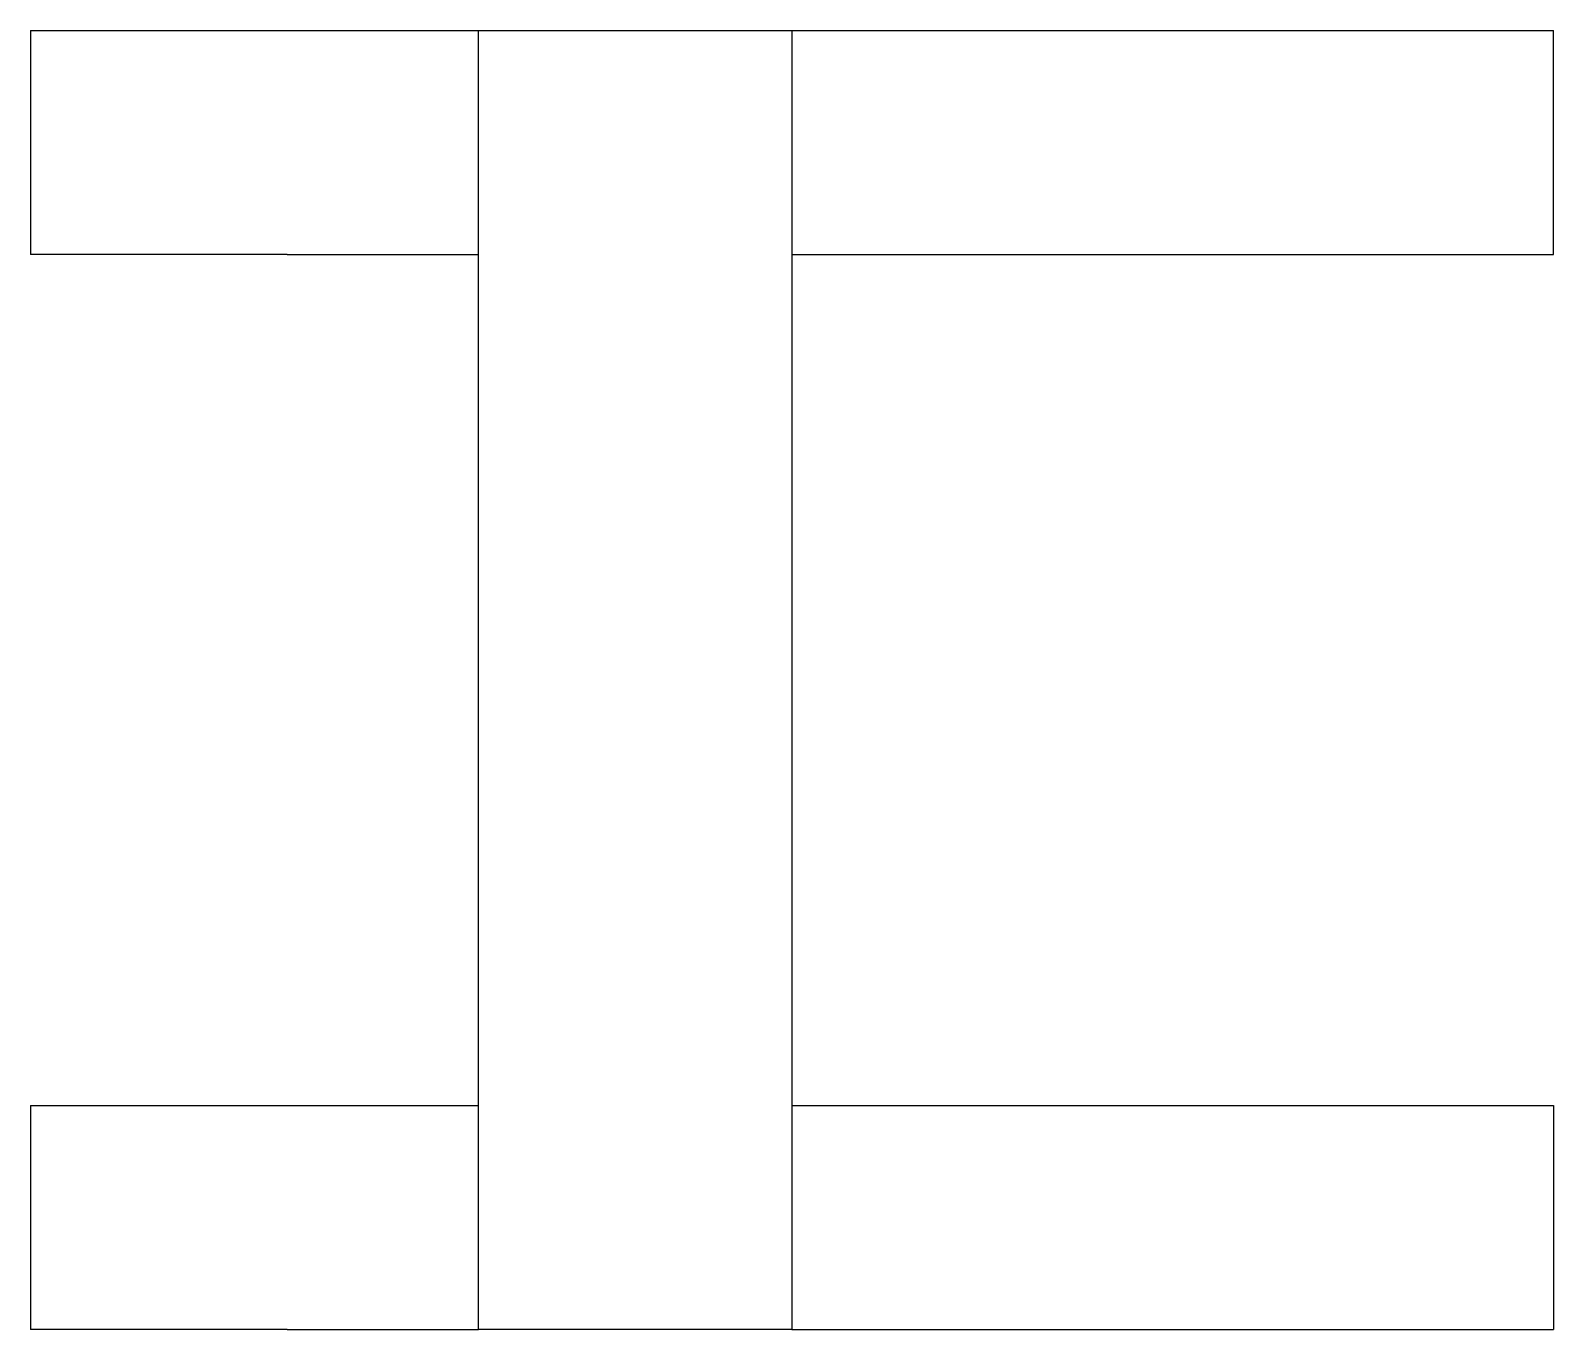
# Model space of a CAD drawing. Header units: metres. Extents: x 0 to 34, y -14.5 to 14.5.
import ezdxf

# ---------------------------------------------------------------- set-up
doc = ezdxf.new("R2010")
doc.units = ezdxf.units.M

msp = doc.modelspace()

# ---------------------------------------------------------------- linework, layer by layer
for points in [[(0, 14.5), (0.011, 14.5), (0.021, 14.5), (0.032, 14.5), (0.051, 14.5), (0.082, 14.5), (0.114, 14.5), (0.145, 14.5), (0.194, 14.5), (0.246, 14.5), (0.298, 14.5), (0.355, 14.5), (0.426, 14.5), (0.498, 14.5), (0.569, 14.5), (0.654, 14.5), (0.744, 14.5), (0.834, 14.5), (0.926, 14.5), (1.033, 14.5), (1.14, 14.5), (1.248, 14.5), (1.364, 14.5), (1.486, 14.5), (1.609, 14.5), (1.732, 14.5), (1.868, 14.5), (2.005, 14.5), (2.141, 14.5), (2.283, 14.5), (2.431, 14.5), (2.579, 14.5), (2.727, 14.5), (2.883, 14.5), (3.041, 14.5), (3.199, 14.5), (3.358, 14.5), (3.523, 14.5), (3.688, 14.5), (3.853, 14.5), (4.021, 14.5), (4.19, 14.5), (4.359, 14.5), (4.529, 14.5), (4.701, 14.5), (4.872, 14.5), (5.043, 14.5), (5.215, 14.5), (5.386, 14.5), (5.557, 14.5), (5.727, 14.5)], [(0, 14.5), (0, 14.4), (0, 14.3), (0, 14.2), (0, 14.1), (0, 14), (0, 13.9), (0, 13.8), (0, 13.7), (0, 13.6), (0, 13.5), (0, 13.4), (0, 13.3), (0, 13.2), (0, 13.1), (0, 13), (0, 12.9), (0, 12.8), (0, 12.7), (0, 12.6), (0, 12.5), (0, 12.4), (0, 12.3), (0, 12.2), (0, 12.1), (0, 12), (0, 11.9), (0, 11.8), (0, 11.7), (0, 11.6), (0, 11.5), (0, 11.4), (0, 11.3), (0, 11.2), (0, 11.1), (0, 11), (0, 10.9), (0, 10.8), (0, 10.7), (0, 10.6), (0, 10.5), (0, 10.4), (0, 10.3), (0, 10.2), (0, 10.1), (0, 10), (0, 9.9), (0, 9.8), (0, 9.7), (0, 9.6), (0, 9.5)], [(5.727, 14.5), (5.813, 14.5), (5.898, 14.5), (5.984, 14.5), (6.069, 14.5), (6.155, 14.5), (6.24, 14.5), (6.326, 14.5), (6.411, 14.5), (6.497, 14.5), (6.582, 14.5), (6.667, 14.5), (6.753, 14.5), (6.838, 14.5), (6.924, 14.5), (7.009, 14.5), (7.095, 14.5), (7.18, 14.5), (7.266, 14.5), (7.351, 14.5), (7.436, 14.5), (7.522, 14.5), (7.607, 14.5), (7.693, 14.5), (7.778, 14.5), (7.864, 14.5), (7.949, 14.5), (8.035, 14.5), (8.12, 14.5), (8.206, 14.5), (8.291, 14.5), (8.376, 14.5), (8.462, 14.5), (8.547, 14.5), (8.633, 14.5), (8.718, 14.5), (8.804, 14.5), (8.889, 14.5), (8.975, 14.5), (9.06, 14.5), (9.145, 14.5), (9.231, 14.5), (9.316, 14.5), (9.402, 14.5), (9.487, 14.5), (9.573, 14.5), (9.658, 14.5), (9.744, 14.5), (9.829, 14.5), (9.915, 14.5), (10, 14.5)], [(10, 6.5), (10, 6.751), (10, 7.002), (10, 7.252), (10, 7.502), (10, 7.749), (10, 7.997), (10, 8.245), (10, 8.487), (10, 8.728), (10, 8.97), (10, 9.209), (10, 9.441), (10, 9.673), (10, 9.905), (10, 10.128), (10, 10.348), (10, 10.568), (10, 10.786), (10, 10.99), (10, 11.195), (10, 11.4), (10, 11.595), (10, 11.782), (10, 11.97), (10, 12.157), (10, 12.324), (10, 12.492), (10, 12.659), (10, 12.817), (10, 12.962), (10, 13.108), (10, 13.253), (10, 13.378), (10, 13.499), (10, 13.621), (10, 13.735), (10, 13.831), (10, 13.927), (10, 14.024), (10, 14.101), (10, 14.17), (10, 14.24), (10, 14.305), (10, 14.348), (10, 14.39), (10, 14.432), (10, 14.458), (10, 14.472), (10, 14.486), (10, 14.5)], [(10, 14.5), (10.14, 14.5), (10.28, 14.5), (10.42, 14.5), (10.56, 14.5), (10.7, 14.5), (10.84, 14.5), (10.98, 14.5), (11.12, 14.5), (11.26, 14.5), (11.4, 14.5), (11.54, 14.5), (11.68, 14.5), (11.82, 14.5), (11.96, 14.5), (12.1, 14.5), (12.24, 14.5), (12.38, 14.5), (12.52, 14.5), (12.66, 14.5), (12.8, 14.5), (12.94, 14.5), (13.08, 14.5), (13.22, 14.5), (13.36, 14.5), (13.5, 14.5), (13.64, 14.5), (13.78, 14.5), (13.92, 14.5), (14.06, 14.5), (14.2, 14.5), (14.34, 14.5), (14.48, 14.5), (14.62, 14.5), (14.76, 14.5), (14.9, 14.5), (15.04, 14.5), (15.18, 14.5), (15.32, 14.5), (15.46, 14.5), (15.6, 14.5), (15.74, 14.5), (15.88, 14.5), (16.02, 14.5), (16.16, 14.5), (16.3, 14.5), (16.44, 14.5), (16.58, 14.5), (16.72, 14.5), (16.86, 14.5), (17, 14.5)], [(17, 14.5), (17, 14.486), (17, 14.472), (17, 14.458), (17, 14.432), (17, 14.39), (17, 14.348), (17, 14.305), (17, 14.24), (17, 14.17), (17, 14.101), (17, 14.024), (17, 13.927), (17, 13.831), (17, 13.735), (17, 13.621), (17, 13.499), (17, 13.378), (17, 13.253), (17, 13.108), (17, 12.962), (17, 12.817), (17, 12.659), (17, 12.492), (17, 12.324), (17, 12.157), (17, 11.97), (17, 11.782), (17, 11.595), (17, 11.4), (17, 11.195), (17, 10.99), (17, 10.786), (17, 10.568), (17, 10.348), (17, 10.128), (17, 9.905), (17, 9.673), (17, 9.441), (17, 9.209), (17, 8.97), (17, 8.728), (17, 8.487), (17, 8.245), (17, 7.997), (17, 7.749), (17, 7.502), (17, 7.252), (17, 7.002), (17, 6.751), (17, 6.5)], [(17, 14.5), (17.34, 14.5), (17.68, 14.5), (18.02, 14.5), (18.36, 14.5), (18.7, 14.5), (19.04, 14.5), (19.38, 14.5), (19.72, 14.5), (20.06, 14.5), (20.4, 14.5), (20.74, 14.5), (21.08, 14.5), (21.42, 14.5), (21.76, 14.5), (22.1, 14.5), (22.44, 14.5), (22.78, 14.5), (23.12, 14.5), (23.46, 14.5), (23.8, 14.5), (24.14, 14.5), (24.48, 14.5), (24.82, 14.5), (25.16, 14.5), (25.5, 14.5), (25.84, 14.5), (26.18, 14.5), (26.52, 14.5), (26.86, 14.5), (27.2, 14.5), (27.54, 14.5), (27.88, 14.5), (28.22, 14.5), (28.56, 14.5), (28.9, 14.5), (29.24, 14.5), (29.58, 14.5), (29.92, 14.5), (30.26, 14.5), (30.6, 14.5), (30.94, 14.5), (31.28, 14.5), (31.62, 14.5), (31.96, 14.5), (32.3, 14.5), (32.64, 14.5), (32.98, 14.5), (33.32, 14.5), (33.66, 14.5), (34, 14.5)], [(34, 9.5), (34, 9.6), (34, 9.7), (34, 9.8), (34, 9.9), (34, 10), (34, 10.1), (34, 10.2), (34, 10.3), (34, 10.4), (34, 10.5), (34, 10.6), (34, 10.7), (34, 10.8), (34, 10.9), (34, 11), (34, 11.1), (34, 11.2), (34, 11.3), (34, 11.4), (34, 11.5), (34, 11.6), (34, 11.7), (34, 11.8), (34, 11.9), (34, 12), (34, 12.1), (34, 12.2), (34, 12.3), (34, 12.4), (34, 12.5), (34, 12.6), (34, 12.7), (34, 12.8), (34, 12.9), (34, 13), (34, 13.1), (34, 13.2), (34, 13.3), (34, 13.4), (34, 13.5), (34, 13.6), (34, 13.7), (34, 13.8), (34, 13.9), (34, 14), (34, 14.1), (34, 14.2), (34, 14.3), (34, 14.4), (34, 14.5)], [(5.727, 9.5), (5.557, 9.5), (5.386, 9.5), (5.215, 9.5), (5.043, 9.5), (4.872, 9.5), (4.701, 9.5), (4.529, 9.5), (4.359, 9.5), (4.19, 9.5), (4.021, 9.5), (3.853, 9.5), (3.688, 9.5), (3.523, 9.5), (3.358, 9.5), (3.199, 9.5), (3.041, 9.5), (2.883, 9.5), (2.727, 9.5), (2.579, 9.5), (2.431, 9.5), (2.283, 9.5), (2.141, 9.5), (2.005, 9.5), (1.868, 9.5), (1.732, 9.5), (1.609, 9.5), (1.486, 9.5), (1.364, 9.5), (1.248, 9.5), (1.14, 9.5), (1.033, 9.5), (0.926, 9.5), (0.834, 9.5), (0.744, 9.5), (0.654, 9.5), (0.569, 9.5), (0.498, 9.5), (0.426, 9.5), (0.355, 9.5), (0.298, 9.5), (0.246, 9.5), (0.194, 9.5), (0.145, 9.5), (0.114, 9.5), (0.082, 9.5), (0.051, 9.5), (0.032, 9.5), (0.021, 9.5), (0.011, 9.5), (0, 9.5)], [(5.727, 9.5), (5.813, 9.5), (5.898, 9.5), (5.984, 9.5), (6.069, 9.5), (6.155, 9.5), (6.24, 9.5), (6.326, 9.5), (6.411, 9.5), (6.497, 9.5), (6.582, 9.5), (6.667, 9.5), (6.753, 9.5), (6.838, 9.5), (6.924, 9.5), (7.009, 9.5), (7.095, 9.5), (7.18, 9.5), (7.266, 9.5), (7.351, 9.5), (7.436, 9.5), (7.522, 9.5), (7.607, 9.5), (7.693, 9.5), (7.778, 9.5), (7.864, 9.5), (7.949, 9.5), (8.035, 9.5), (8.12, 9.5), (8.206, 9.5), (8.291, 9.5), (8.376, 9.5), (8.462, 9.5), (8.547, 9.5), (8.633, 9.5), (8.718, 9.5), (8.804, 9.5), (8.889, 9.5), (8.975, 9.5), (9.06, 9.5), (9.145, 9.5), (9.231, 9.5), (9.316, 9.5), (9.402, 9.5), (9.487, 9.5), (9.573, 9.5), (9.658, 9.5), (9.744, 9.5), (9.829, 9.5), (9.915, 9.5), (10, 9.5)], [(17, 9.5), (17.34, 9.5), (17.68, 9.5), (18.02, 9.5), (18.36, 9.5), (18.7, 9.5), (19.04, 9.5), (19.38, 9.5), (19.72, 9.5), (20.06, 9.5), (20.4, 9.5), (20.74, 9.5), (21.08, 9.5), (21.42, 9.5), (21.76, 9.5), (22.1, 9.5), (22.44, 9.5), (22.78, 9.5), (23.12, 9.5), (23.46, 9.5), (23.8, 9.5), (24.14, 9.5), (24.48, 9.5), (24.82, 9.5), (25.16, 9.5), (25.5, 9.5), (25.84, 9.5), (26.18, 9.5), (26.52, 9.5), (26.86, 9.5), (27.2, 9.5), (27.54, 9.5), (27.88, 9.5), (28.22, 9.5), (28.56, 9.5), (28.9, 9.5), (29.24, 9.5), (29.58, 9.5), (29.92, 9.5), (30.26, 9.5), (30.6, 9.5), (30.94, 9.5), (31.28, 9.5), (31.62, 9.5), (31.96, 9.5), (32.3, 9.5), (32.64, 9.5), (32.98, 9.5), (33.32, 9.5), (33.66, 9.5), (34, 9.5)], [(10, -6.5), (10, -6.24), (10, -5.98), (10, -5.72), (10, -5.46), (10, -5.2), (10, -4.94), (10, -4.68), (10, -4.42), (10, -4.16), (10, -3.9), (10, -3.64), (10, -3.38), (10, -3.12), (10, -2.86), (10, -2.6), (10, -2.34), (10, -2.08), (10, -1.82), (10, -1.56), (10, -1.3), (10, -1.04), (10, -0.78), (10, -0.52), (10, -0.26), (10, 0), (10, 0.26), (10, 0.52), (10, 0.78), (10, 1.04), (10, 1.3), (10, 1.56), (10, 1.82), (10, 2.08), (10, 2.34), (10, 2.6), (10, 2.86), (10, 3.12), (10, 3.38), (10, 3.64), (10, 3.9), (10, 4.16), (10, 4.42), (10, 4.68), (10, 4.94), (10, 5.2), (10, 5.46), (10, 5.72), (10, 5.98), (10, 6.24), (10, 6.5)], [(17, 6.5), (17, 6.24), (17, 5.98), (17, 5.72), (17, 5.46), (17, 5.2), (17, 4.94), (17, 4.68), (17, 4.42), (17, 4.16), (17, 3.9), (17, 3.64), (17, 3.38), (17, 3.12), (17, 2.86), (17, 2.6), (17, 2.34), (17, 2.08), (17, 1.82), (17, 1.56), (17, 1.3), (17, 1.04), (17, 0.78), (17, 0.52), (17, 0.26), (17, 0), (17, -0.26), (17, -0.52), (17, -0.78), (17, -1.04), (17, -1.3), (17, -1.56), (17, -1.82), (17, -2.08), (17, -2.34), (17, -2.6), (17, -2.86), (17, -3.12), (17, -3.38), (17, -3.64), (17, -3.9), (17, -4.16), (17, -4.42), (17, -4.68), (17, -4.94), (17, -5.2), (17, -5.46), (17, -5.72), (17, -5.98), (17, -6.24), (17, -6.5)], [(10, -14.5), (10, -14.486), (10, -14.472), (10, -14.458), (10, -14.432), (10, -14.39), (10, -14.348), (10, -14.305), (10, -14.24), (10, -14.17), (10, -14.101), (10, -14.024), (10, -13.927), (10, -13.831), (10, -13.735), (10, -13.621), (10, -13.499), (10, -13.378), (10, -13.253), (10, -13.108), (10, -12.962), (10, -12.817), (10, -12.659), (10, -12.492), (10, -12.324), (10, -12.157), (10, -11.97), (10, -11.782), (10, -11.595), (10, -11.4), (10, -11.195), (10, -10.99), (10, -10.786), (10, -10.568), (10, -10.348), (10, -10.128), (10, -9.905), (10, -9.673), (10, -9.441), (10, -9.209), (10, -8.97), (10, -8.728), (10, -8.487), (10, -8.245), (10, -7.997), (10, -7.749), (10, -7.502), (10, -7.252), (10, -7.002), (10, -6.751), (10, -6.5)], [(17, -6.5), (17, -6.751), (17, -7.002), (17, -7.252), (17, -7.502), (17, -7.749), (17, -7.997), (17, -8.245), (17, -8.487), (17, -8.728), (17, -8.97), (17, -9.209), (17, -9.441), (17, -9.673), (17, -9.905), (17, -10.128), (17, -10.348), (17, -10.568), (17, -10.786), (17, -10.99), (17, -11.195), (17, -11.4), (17, -11.595), (17, -11.782), (17, -11.97), (17, -12.157), (17, -12.324), (17, -12.492), (17, -12.659), (17, -12.817), (17, -12.962), (17, -13.108), (17, -13.253), (17, -13.378), (17, -13.499), (17, -13.621), (17, -13.735), (17, -13.831), (17, -13.927), (17, -14.024), (17, -14.101), (17, -14.17), (17, -14.24), (17, -14.305), (17, -14.348), (17, -14.39), (17, -14.432), (17, -14.458), (17, -14.472), (17, -14.486), (17, -14.5)], [(0, -9.5), (0.011, -9.5), (0.021, -9.5), (0.032, -9.5), (0.051, -9.5), (0.082, -9.5), (0.114, -9.5), (0.145, -9.5), (0.194, -9.5), (0.246, -9.5), (0.298, -9.5), (0.355, -9.5), (0.426, -9.5), (0.498, -9.5), (0.569, -9.5), (0.654, -9.5), (0.744, -9.5), (0.834, -9.5), (0.926, -9.5), (1.033, -9.5), (1.14, -9.5), (1.248, -9.5), (1.364, -9.5), (1.486, -9.5), (1.609, -9.5), (1.732, -9.5), (1.868, -9.5), (2.005, -9.5), (2.141, -9.5), (2.283, -9.5), (2.431, -9.5), (2.579, -9.5), (2.727, -9.5), (2.883, -9.5), (3.041, -9.5), (3.199, -9.5), (3.358, -9.5), (3.523, -9.5), (3.688, -9.5), (3.853, -9.5), (4.021, -9.5), (4.19, -9.5), (4.359, -9.5), (4.529, -9.5), (4.701, -9.5), (4.872, -9.5), (5.043, -9.5), (5.215, -9.5), (5.386, -9.5), (5.557, -9.5), (5.727, -9.5)], [(0, -9.5), (0, -9.6), (0, -9.7), (0, -9.8), (0, -9.9), (0, -10), (0, -10.1), (0, -10.2), (0, -10.3), (0, -10.4), (0, -10.5), (0, -10.6), (0, -10.7), (0, -10.8), (0, -10.9), (0, -11), (0, -11.1), (0, -11.2), (0, -11.3), (0, -11.4), (0, -11.5), (0, -11.6), (0, -11.7), (0, -11.8), (0, -11.9), (0, -12), (0, -12.1), (0, -12.2), (0, -12.3), (0, -12.4), (0, -12.5), (0, -12.6), (0, -12.7), (0, -12.8), (0, -12.9), (0, -13), (0, -13.1), (0, -13.2), (0, -13.3), (0, -13.4), (0, -13.5), (0, -13.6), (0, -13.7), (0, -13.8), (0, -13.9), (0, -14), (0, -14.1), (0, -14.2), (0, -14.3), (0, -14.4), (0, -14.5)], [(5.727, -9.5), (5.813, -9.5), (5.898, -9.5), (5.984, -9.5), (6.069, -9.5), (6.155, -9.5), (6.24, -9.5), (6.326, -9.5), (6.411, -9.5), (6.497, -9.5), (6.582, -9.5), (6.667, -9.5), (6.753, -9.5), (6.838, -9.5), (6.924, -9.5), (7.009, -9.5), (7.095, -9.5), (7.18, -9.5), (7.266, -9.5), (7.351, -9.5), (7.436, -9.5), (7.522, -9.5), (7.607, -9.5), (7.693, -9.5), (7.778, -9.5), (7.864, -9.5), (7.949, -9.5), (8.035, -9.5), (8.12, -9.5), (8.206, -9.5), (8.291, -9.5), (8.376, -9.5), (8.462, -9.5), (8.547, -9.5), (8.633, -9.5), (8.718, -9.5), (8.804, -9.5), (8.889, -9.5), (8.975, -9.5), (9.06, -9.5), (9.145, -9.5), (9.231, -9.5), (9.316, -9.5), (9.402, -9.5), (9.487, -9.5), (9.573, -9.5), (9.658, -9.5), (9.744, -9.5), (9.829, -9.5), (9.915, -9.5), (10, -9.5)], [(17, -9.5), (17.34, -9.5), (17.68, -9.5), (18.02, -9.5), (18.36, -9.5), (18.7, -9.5), (19.04, -9.5), (19.38, -9.5), (19.72, -9.5), (20.06, -9.5), (20.4, -9.5), (20.74, -9.5), (21.08, -9.5), (21.42, -9.5), (21.76, -9.5), (22.1, -9.5), (22.44, -9.5), (22.78, -9.5), (23.12, -9.5), (23.46, -9.5), (23.8, -9.5), (24.14, -9.5), (24.48, -9.5), (24.82, -9.5), (25.16, -9.5), (25.5, -9.5), (25.84, -9.5), (26.18, -9.5), (26.52, -9.5), (26.86, -9.5), (27.2, -9.5), (27.54, -9.5), (27.88, -9.5), (28.22, -9.5), (28.56, -9.5), (28.9, -9.5), (29.24, -9.5), (29.58, -9.5), (29.92, -9.5), (30.26, -9.5), (30.6, -9.5), (30.94, -9.5), (31.28, -9.5), (31.62, -9.5), (31.96, -9.5), (32.3, -9.5), (32.64, -9.5), (32.98, -9.5), (33.32, -9.5), (33.66, -9.5), (34, -9.5)], [(34, -9.5), (34, -9.6), (34, -9.7), (34, -9.8), (34, -9.9), (34, -10), (34, -10.1), (34, -10.2), (34, -10.3), (34, -10.4), (34, -10.5), (34, -10.6), (34, -10.7), (34, -10.8), (34, -10.9), (34, -11), (34, -11.1), (34, -11.2), (34, -11.3), (34, -11.4), (34, -11.5), (34, -11.6), (34, -11.7), (34, -11.8), (34, -11.9), (34, -12), (34, -12.1), (34, -12.2), (34, -12.3), (34, -12.4), (34, -12.5), (34, -12.6), (34, -12.7), (34, -12.8), (34, -12.9), (34, -13), (34, -13.1), (34, -13.2), (34, -13.3), (34, -13.4), (34, -13.5), (34, -13.6), (34, -13.7), (34, -13.8), (34, -13.9), (34, -14), (34, -14.1), (34, -14.2), (34, -14.3), (34, -14.4), (34, -14.5)], [(5.727, -14.5), (5.557, -14.5), (5.386, -14.5), (5.215, -14.5), (5.043, -14.5), (4.872, -14.5), (4.701, -14.5), (4.529, -14.5), (4.359, -14.5), (4.19, -14.5), (4.021, -14.5), (3.853, -14.5), (3.688, -14.5), (3.523, -14.5), (3.358, -14.5), (3.199, -14.5), (3.041, -14.5), (2.883, -14.5), (2.727, -14.5), (2.579, -14.5), (2.431, -14.5), (2.283, -14.5), (2.141, -14.5), (2.005, -14.5), (1.868, -14.5), (1.732, -14.5), (1.609, -14.5), (1.486, -14.5), (1.364, -14.5), (1.248, -14.5), (1.14, -14.5), (1.033, -14.5), (0.926, -14.5), (0.834, -14.5), (0.744, -14.5), (0.654, -14.5), (0.569, -14.5), (0.498, -14.5), (0.426, -14.5), (0.355, -14.5), (0.298, -14.5), (0.246, -14.5), (0.194, -14.5), (0.145, -14.5), (0.114, -14.5), (0.082, -14.5), (0.051, -14.5), (0.032, -14.5), (0.021, -14.5), (0.011, -14.5), (0, -14.5)], [(5.727, -14.5), (5.813, -14.5), (5.898, -14.5), (5.984, -14.5), (6.069, -14.5), (6.155, -14.5), (6.24, -14.5), (6.326, -14.5), (6.411, -14.5), (6.497, -14.5), (6.582, -14.5), (6.667, -14.5), (6.753, -14.5), (6.838, -14.5), (6.924, -14.5), (7.009, -14.5), (7.095, -14.5), (7.18, -14.5), (7.266, -14.5), (7.351, -14.5), (7.436, -14.5), (7.522, -14.5), (7.607, -14.5), (7.693, -14.5), (7.778, -14.5), (7.864, -14.5), (7.949, -14.5), (8.035, -14.5), (8.12, -14.5), (8.206, -14.5), (8.291, -14.5), (8.376, -14.5), (8.462, -14.5), (8.547, -14.5), (8.633, -14.5), (8.718, -14.5), (8.804, -14.5), (8.889, -14.5), (8.975, -14.5), (9.06, -14.5), (9.145, -14.5), (9.231, -14.5), (9.316, -14.5), (9.402, -14.5), (9.487, -14.5), (9.573, -14.5), (9.658, -14.5), (9.744, -14.5), (9.829, -14.5), (9.915, -14.5), (10, -14.5)], [(17, -14.5), (16.86, -14.5), (16.72, -14.5), (16.58, -14.5), (16.44, -14.5), (16.3, -14.5), (16.16, -14.5), (16.02, -14.5), (15.88, -14.5), (15.74, -14.5), (15.6, -14.5), (15.46, -14.5), (15.32, -14.5), (15.18, -14.5), (15.04, -14.5), (14.9, -14.5), (14.76, -14.5), (14.62, -14.5), (14.48, -14.5), (14.34, -14.5), (14.2, -14.5), (14.06, -14.5), (13.92, -14.5), (13.78, -14.5), (13.64, -14.5), (13.5, -14.5), (13.36, -14.5), (13.22, -14.5), (13.08, -14.5), (12.94, -14.5), (12.8, -14.5), (12.66, -14.5), (12.52, -14.5), (12.38, -14.5), (12.24, -14.5), (12.1, -14.5), (11.96, -14.5), (11.82, -14.5), (11.68, -14.5), (11.54, -14.5), (11.4, -14.5), (11.26, -14.5), (11.12, -14.5), (10.98, -14.5), (10.84, -14.5), (10.7, -14.5), (10.56, -14.5), (10.42, -14.5), (10.28, -14.5), (10.14, -14.5), (10, -14.5)], [(17, -14.5), (17.34, -14.5), (17.68, -14.5), (18.02, -14.5), (18.36, -14.5), (18.7, -14.5), (19.04, -14.5), (19.38, -14.5), (19.72, -14.5), (20.06, -14.5), (20.4, -14.5), (20.74, -14.5), (21.08, -14.5), (21.42, -14.5), (21.76, -14.5), (22.1, -14.5), (22.44, -14.5), (22.78, -14.5), (23.12, -14.5), (23.46, -14.5), (23.8, -14.5), (24.14, -14.5), (24.48, -14.5), (24.82, -14.5), (25.16, -14.5), (25.5, -14.5), (25.84, -14.5), (26.18, -14.5), (26.52, -14.5), (26.86, -14.5), (27.2, -14.5), (27.54, -14.5), (27.88, -14.5), (28.22, -14.5), (28.56, -14.5), (28.9, -14.5), (29.24, -14.5), (29.58, -14.5), (29.92, -14.5), (30.26, -14.5), (30.6, -14.5), (30.94, -14.5), (31.28, -14.5), (31.62, -14.5), (31.96, -14.5), (32.3, -14.5), (32.64, -14.5), (32.98, -14.5), (33.32, -14.5), (33.66, -14.5), (34, -14.5)]]:
    msp.add_lwpolyline(points)

doc.saveas('drawing.dxf')
